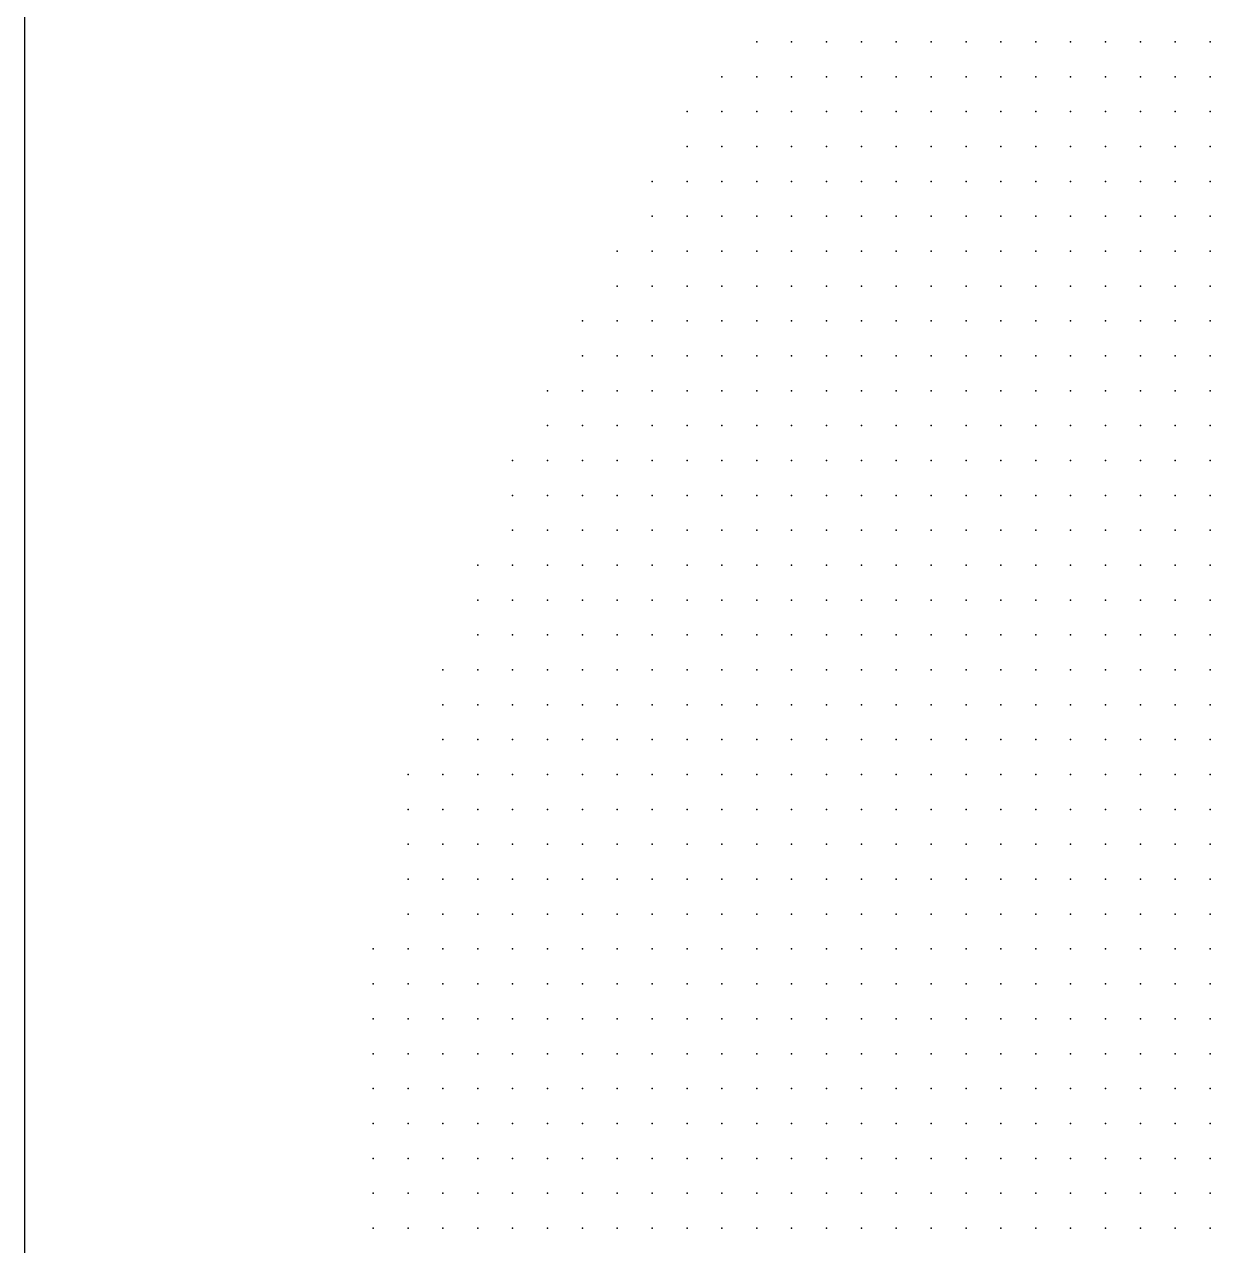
# Model space of a CAD drawing. Header units: millimetres. Extents: x 2848 to 6961, y 1568 to 7914.
# Drawn here: x 4048.28 to 4082.78, y 1649.79 to 1684.79 of the extents above; entities that cross this region are included whole.
import ezdxf

# ---------------------------------------------------------------- set-up
doc = ezdxf.new("R2010")
doc.units = ezdxf.units.MM
doc.header["$PDSIZE"] = -2

msp = doc.modelspace()

# ---------------------------------------------------------------- linework, layer by layer
msp.add_lwpolyline([(4048.282, 1580.289), (4188.282, 1580.289), (4188.282, 1720.289), (4048.282, 1720.289)], close=True)
at = {"color": 20, "true_color": 0xf03f37}
for p in [(4069.282, 1684.289), (4070.282, 1684.289), (4071.282, 1684.289), (4072.282, 1684.289), (4073.282, 1684.289), (4074.282, 1684.289), (4075.282, 1684.289), (4076.282, 1684.289), (4077.282, 1684.289), (4078.282, 1684.289), (4079.282, 1684.289), (4080.282, 1684.289), (4081.282, 1684.289), (4082.282, 1684.289), (4070.282, 1683.289), (4071.282, 1683.289), (4072.282, 1683.289), (4073.282, 1683.289), (4074.282, 1683.289), (4075.282, 1683.289), (4076.282, 1683.289), (4077.282, 1683.289), (4078.282, 1683.289), (4079.282, 1683.289), (4080.282, 1683.289), (4081.282, 1683.289), (4082.282, 1683.289), (4074.282, 1682.289), (4075.282, 1682.289), (4076.282, 1682.289), (4077.282, 1682.289), (4078.282, 1682.289), (4079.282, 1682.289), (4080.282, 1682.289), (4081.282, 1682.289), (4082.282, 1682.289), (4074.282, 1681.289), (4075.282, 1681.289), (4076.282, 1681.289), (4077.282, 1681.289), (4078.282, 1681.289), (4079.282, 1681.289), (4080.282, 1681.289), (4081.282, 1681.289), (4082.282, 1681.289), (4073.282, 1680.289), (4074.282, 1680.289), (4075.282, 1680.289), (4076.282, 1680.289), (4077.282, 1680.289), (4078.282, 1680.289), (4079.282, 1680.289), (4080.282, 1680.289), (4081.282, 1680.289), (4082.282, 1680.289), (4074.282, 1679.289), (4075.282, 1679.289), (4076.282, 1679.289), (4077.282, 1679.289), (4078.282, 1679.289), (4079.282, 1679.289), (4080.282, 1679.289), (4081.282, 1679.289), (4082.282, 1679.289), (4074.282, 1678.289), (4075.282, 1678.289), (4076.282, 1678.289), (4077.282, 1678.289), (4078.282, 1678.289), (4079.282, 1678.289), (4080.282, 1678.289), (4081.282, 1678.289), (4082.282, 1678.289), (4075.282, 1677.289), (4076.282, 1677.289), (4078.282, 1677.289), (4082.282, 1677.289), (4077.282, 1676.289), (4078.282, 1676.289), (4082.282, 1676.289), (4078.282, 1675.289), (4080.282, 1675.289), (4081.282, 1675.289), (4082.282, 1675.289), (4079.282, 1674.289), (4082.282, 1674.289), (4080.282, 1673.289), (4082.282, 1673.289), (4080.282, 1672.289), (4081.282, 1672.289), (4082.282, 1672.289), (4082.282, 1671.289), (4082.282, 1670.289)]:
    msp.add_point(p, dxfattribs=at)
at = {"color": 11, "true_color": 0xe88f7f}
msp.add_point((4068.282, 1683.289), dxfattribs=at)
at = {"color": 20, "true_color": 0xf02f26}
msp.add_point((4069.282, 1683.289), dxfattribs=at)
at = {"color": 93, "true_color": 0x61bc5c}
for p in [(4067.282, 1682.289), (4067.282, 1681.289), (4066.282, 1680.289), (4067.282, 1680.289), (4066.282, 1679.289), (4067.282, 1679.289), (4065.282, 1678.289), (4066.282, 1678.289), (4067.282, 1678.289), (4065.282, 1677.289), (4066.282, 1677.289), (4067.282, 1677.289), (4068.282, 1677.289), (4064.282, 1676.289), (4065.282, 1676.289), (4066.282, 1676.289), (4067.282, 1676.289), (4069.282, 1676.289), (4064.282, 1675.289), (4065.282, 1675.289), (4066.282, 1675.289), (4067.282, 1675.289), (4063.282, 1674.289), (4064.282, 1674.289), (4065.282, 1674.289), (4066.282, 1674.289), (4067.282, 1674.289), (4068.282, 1674.289), (4069.282, 1674.289), (4070.282, 1674.289), (4063.282, 1673.289), (4064.282, 1673.289), (4065.282, 1673.289), (4066.282, 1673.289), (4067.282, 1673.289), (4069.282, 1673.289), (4070.282, 1673.289), (4062.282, 1672.289), (4063.282, 1672.289), (4064.282, 1672.289), (4065.282, 1672.289), (4066.282, 1672.289), (4067.282, 1672.289), (4068.282, 1672.289), (4069.282, 1672.289), (4062.282, 1671.289), (4063.282, 1671.289), (4064.282, 1671.289), (4065.282, 1671.289), (4066.282, 1671.289), (4067.282, 1671.289), (4069.282, 1671.289), (4070.282, 1671.289), (4071.282, 1671.289), (4062.282, 1670.289), (4063.282, 1670.289), (4064.282, 1670.289), (4065.282, 1670.289), (4066.282, 1670.289), (4067.282, 1670.289), (4068.282, 1670.289), (4070.282, 1670.289), (4071.282, 1670.289), (4061.282, 1669.289), (4062.282, 1669.289), (4063.282, 1669.289), (4064.282, 1669.289), (4065.282, 1669.289), (4066.282, 1669.289), (4067.282, 1669.289), (4068.282, 1669.289), (4069.282, 1669.289), (4070.282, 1669.289), (4071.282, 1669.289), (4072.282, 1669.289), (4073.282, 1669.289), (4061.282, 1668.289), (4062.282, 1668.289), (4063.282, 1668.289), (4064.282, 1668.289), (4065.282, 1668.289), (4066.282, 1668.289), (4067.282, 1668.289), (4068.282, 1668.289), (4069.282, 1668.289), (4070.282, 1668.289), (4071.282, 1668.289), (4072.282, 1668.289), (4073.282, 1668.289), (4061.282, 1667.289), (4062.282, 1667.289), (4063.282, 1667.289), (4064.282, 1667.289), (4065.282, 1667.289), (4066.282, 1667.289), (4067.282, 1667.289), (4068.282, 1667.289), (4069.282, 1667.289), (4070.282, 1667.289), (4071.282, 1667.289), (4072.282, 1667.289), (4073.282, 1667.289), (4060.282, 1666.289), (4061.282, 1666.289), (4062.282, 1666.289), (4063.282, 1666.289), (4064.282, 1666.289), (4065.282, 1666.289), (4066.282, 1666.289), (4067.282, 1666.289), (4068.282, 1666.289), (4069.282, 1666.289), (4070.282, 1666.289), (4071.282, 1666.289), (4072.282, 1666.289), (4073.282, 1666.289), (4074.282, 1666.289), (4075.282, 1666.289), (4060.282, 1665.289), (4061.282, 1665.289), (4062.282, 1665.289), (4063.282, 1665.289), (4064.282, 1665.289), (4065.282, 1665.289), (4066.282, 1665.289), (4067.282, 1665.289), (4068.282, 1665.289), (4069.282, 1665.289), (4070.282, 1665.289), (4071.282, 1665.289), (4072.282, 1665.289), (4073.282, 1665.289), (4074.282, 1665.289), (4060.282, 1664.289), (4061.282, 1664.289), (4062.282, 1664.289), (4063.282, 1664.289), (4064.282, 1664.289), (4065.282, 1664.289), (4066.282, 1664.289), (4067.282, 1664.289), (4068.282, 1664.289), (4069.282, 1664.289), (4070.282, 1664.289), (4071.282, 1664.289), (4072.282, 1664.289), (4073.282, 1664.289), (4075.282, 1664.289), (4076.282, 1664.289), (4059.282, 1663.289), (4060.282, 1663.289), (4061.282, 1663.289), (4062.282, 1663.289), (4063.282, 1663.289), (4064.282, 1663.289), (4065.282, 1663.289), (4066.282, 1663.289), (4067.282, 1663.289), (4068.282, 1663.289), (4069.282, 1663.289), (4070.282, 1663.289), (4071.282, 1663.289), (4072.282, 1663.289), (4073.282, 1663.289), (4074.282, 1663.289), (4059.282, 1662.289), (4060.282, 1662.289), (4061.282, 1662.289), (4062.282, 1662.289), (4063.282, 1662.289), (4064.282, 1662.289), (4065.282, 1662.289), (4066.282, 1662.289), (4067.282, 1662.289), (4068.282, 1662.289), (4069.282, 1662.289), (4070.282, 1662.289), (4071.282, 1662.289), (4072.282, 1662.289), (4073.282, 1662.289), (4076.282, 1662.289), (4059.282, 1661.289), (4060.282, 1661.289), (4061.282, 1661.289), (4062.282, 1661.289), (4063.282, 1661.289), (4064.282, 1661.289), (4065.282, 1661.289), (4066.282, 1661.289), (4067.282, 1661.289), (4068.282, 1661.289), (4069.282, 1661.289), (4070.282, 1661.289), (4071.282, 1661.289), (4072.282, 1661.289), (4073.282, 1661.289), (4074.282, 1661.289), (4075.282, 1661.289), (4076.282, 1661.289), (4059.282, 1660.289), (4060.282, 1660.289), (4061.282, 1660.289), (4062.282, 1660.289), (4063.282, 1660.289), (4064.282, 1660.289), (4065.282, 1660.289), (4066.282, 1660.289), (4067.282, 1660.289), (4068.282, 1660.289), (4069.282, 1660.289), (4070.282, 1660.289), (4071.282, 1660.289), (4072.282, 1660.289), (4073.282, 1660.289), (4074.282, 1660.289), (4059.282, 1659.289), (4060.282, 1659.289), (4061.282, 1659.289), (4062.282, 1659.289), (4063.282, 1659.289), (4064.282, 1659.289), (4065.282, 1659.289), (4066.282, 1659.289), (4067.282, 1659.289), (4068.282, 1659.289), (4069.282, 1659.289), (4070.282, 1659.289), (4071.282, 1659.289), (4072.282, 1659.289), (4073.282, 1659.289), (4074.282, 1659.289), (4075.282, 1659.289), (4076.282, 1659.289), (4078.282, 1659.289), (4079.282, 1659.289), (4058.282, 1658.289), (4059.282, 1658.289), (4060.282, 1658.289), (4061.282, 1658.289), (4062.282, 1658.289), (4063.282, 1658.289), (4064.282, 1658.289), (4065.282, 1658.289), (4066.282, 1658.289), (4067.282, 1658.289), (4068.282, 1658.289), (4069.282, 1658.289), (4070.282, 1658.289), (4071.282, 1658.289), (4072.282, 1658.289), (4073.282, 1658.289), (4074.282, 1658.289), (4076.282, 1658.289), (4078.282, 1658.289), (4058.282, 1657.289), (4059.282, 1657.289), (4060.282, 1657.289), (4061.282, 1657.289), (4062.282, 1657.289), (4063.282, 1657.289), (4064.282, 1657.289), (4065.282, 1657.289), (4066.282, 1657.289), (4067.282, 1657.289), (4068.282, 1657.289), (4069.282, 1657.289), (4070.282, 1657.289), (4071.282, 1657.289), (4072.282, 1657.289), (4073.282, 1657.289), (4074.282, 1657.289), (4075.282, 1657.289), (4076.282, 1657.289), (4077.282, 1657.289), (4078.282, 1657.289), (4058.282, 1656.289), (4059.282, 1656.289), (4060.282, 1656.289), (4061.282, 1656.289), (4062.282, 1656.289), (4063.282, 1656.289), (4064.282, 1656.289), (4065.282, 1656.289), (4066.282, 1656.289), (4067.282, 1656.289), (4068.282, 1656.289), (4069.282, 1656.289), (4070.282, 1656.289), (4071.282, 1656.289), (4072.282, 1656.289), (4073.282, 1656.289), (4074.282, 1656.289), (4075.282, 1656.289), (4076.282, 1656.289), (4079.282, 1656.289), (4058.282, 1655.289), (4059.282, 1655.289), (4060.282, 1655.289), (4061.282, 1655.289), (4062.282, 1655.289), (4063.282, 1655.289), (4064.282, 1655.289), (4065.282, 1655.289), (4066.282, 1655.289), (4067.282, 1655.289), (4068.282, 1655.289), (4069.282, 1655.289), (4070.282, 1655.289), (4071.282, 1655.289), (4072.282, 1655.289), (4073.282, 1655.289), (4075.282, 1655.289), (4079.282, 1655.289), (4058.282, 1654.289), (4059.282, 1654.289), (4060.282, 1654.289), (4061.282, 1654.289), (4062.282, 1654.289), (4063.282, 1654.289), (4064.282, 1654.289), (4065.282, 1654.289), (4066.282, 1654.289), (4067.282, 1654.289), (4068.282, 1654.289), (4069.282, 1654.289), (4070.282, 1654.289), (4071.282, 1654.289), (4072.282, 1654.289), (4073.282, 1654.289), (4075.282, 1654.289), (4076.282, 1654.289), (4077.282, 1654.289), (4058.282, 1653.289), (4059.282, 1653.289), (4060.282, 1653.289), (4061.282, 1653.289), (4062.282, 1653.289), (4063.282, 1653.289), (4064.282, 1653.289), (4065.282, 1653.289), (4066.282, 1653.289), (4067.282, 1653.289), (4068.282, 1653.289), (4069.282, 1653.289), (4070.282, 1653.289), (4071.282, 1653.289), (4072.282, 1653.289), (4073.282, 1653.289), (4074.282, 1653.289), (4075.282, 1653.289), (4076.282, 1653.289), (4077.282, 1653.289), (4078.282, 1653.289), (4079.282, 1653.289), (4080.282, 1653.289), (4081.282, 1653.289), (4082.282, 1653.289), (4058.282, 1652.289), (4059.282, 1652.289), (4060.282, 1652.289), (4061.282, 1652.289), (4062.282, 1652.289), (4063.282, 1652.289), (4064.282, 1652.289), (4065.282, 1652.289), (4066.282, 1652.289), (4067.282, 1652.289), (4068.282, 1652.289), (4069.282, 1652.289), (4070.282, 1652.289), (4071.282, 1652.289), (4072.282, 1652.289), (4073.282, 1652.289), (4074.282, 1652.289), (4075.282, 1652.289), (4076.282, 1652.289), (4077.282, 1652.289), (4078.282, 1652.289), (4079.282, 1652.289), (4080.282, 1652.289), (4081.282, 1652.289), (4058.282, 1651.289), (4059.282, 1651.289), (4060.282, 1651.289), (4061.282, 1651.289), (4062.282, 1651.289), (4063.282, 1651.289), (4064.282, 1651.289), (4065.282, 1651.289), (4066.282, 1651.289), (4067.282, 1651.289), (4068.282, 1651.289), (4069.282, 1651.289), (4070.282, 1651.289), (4071.282, 1651.289), (4072.282, 1651.289), (4073.282, 1651.289), (4074.282, 1651.289), (4075.282, 1651.289), (4076.282, 1651.289), (4077.282, 1651.289), (4078.282, 1651.289), (4079.282, 1651.289), (4080.282, 1651.289), (4081.282, 1651.289), (4058.282, 1650.289), (4059.282, 1650.289), (4060.282, 1650.289), (4061.282, 1650.289), (4062.282, 1650.289), (4063.282, 1650.289), (4064.282, 1650.289), (4065.282, 1650.289), (4066.282, 1650.289), (4067.282, 1650.289), (4068.282, 1650.289), (4069.282, 1650.289), (4070.282, 1650.289), (4071.282, 1650.289), (4072.282, 1650.289), (4073.282, 1650.289), (4074.282, 1650.289), (4075.282, 1650.289), (4076.282, 1650.289), (4077.282, 1650.289), (4078.282, 1650.289), (4079.282, 1650.289), (4080.282, 1650.289), (4081.282, 1650.289), (4082.282, 1650.289)]:
    msp.add_point(p, dxfattribs=at)
at = {"color": 75, "true_color": 0x799c4a}
msp.add_point((4068.282, 1682.289), dxfattribs=at)
at = {"color": 20, "true_color": 0xef3e38}
msp.add_point((4069.282, 1682.289), dxfattribs=at)
at = {"color": 20, "true_color": 0xef4138}
msp.add_point((4070.282, 1682.289), dxfattribs=at)
at = {"color": 20, "true_color": 0xf03f35}
msp.add_point((4071.282, 1682.289), dxfattribs=at)
at = {"color": 20, "true_color": 0xef3e36}
for p in [(4072.282, 1682.289), (4073.282, 1682.289), (4079.282, 1675.289)]:
    msp.add_point(p, dxfattribs=at)
at = {"color": 93, "true_color": 0x4fc358}
msp.add_point((4068.282, 1681.289), dxfattribs=at)
at = {"color": 35, "true_color": 0xb06d43}
msp.add_point((4069.282, 1681.289), dxfattribs=at)
at = {"color": 20, "true_color": 0xf33332}
msp.add_point((4070.282, 1681.289), dxfattribs=at)
at = {"color": 20, "true_color": 0xef4337}
msp.add_point((4071.282, 1681.289), dxfattribs=at)
at = {"color": 20, "true_color": 0xee4035}
msp.add_point((4072.282, 1681.289), dxfattribs=at)
at = {"color": 20, "true_color": 0xf13e39}
msp.add_point((4073.282, 1681.289), dxfattribs=at)
at = {"color": 93, "true_color": 0x60c05e}
msp.add_point((4068.282, 1680.289), dxfattribs=at)
at = {"color": 75, "true_color": 0x6cb158}
msp.add_point((4069.282, 1680.289), dxfattribs=at)
at = {"color": 22, "true_color": 0xd84032}
msp.add_point((4070.282, 1680.289), dxfattribs=at)
at = {"color": 20, "true_color": 0xec3a36}
msp.add_point((4071.282, 1680.289), dxfattribs=at)
at = {"color": 20, "true_color": 0xf14038}
for p in [(4072.282, 1680.289), (4079.282, 1676.289)]:
    msp.add_point(p, dxfattribs=at)
at = {"color": 93, "true_color": 0x69ba5d}
msp.add_point((4068.282, 1679.289), dxfattribs=at)
at = {"color": 93, "true_color": 0x56c55e}
msp.add_point((4069.282, 1679.289), dxfattribs=at)
at = {"color": 45, "true_color": 0x9a8148}
msp.add_point((4070.282, 1679.289), dxfattribs=at)
at = {"color": 20, "true_color": 0xe83030}
msp.add_point((4071.282, 1679.289), dxfattribs=at)
at = {"color": 20, "true_color": 0xe84037}
for p in [(4072.282, 1679.289), (4076.282, 1675.289)]:
    msp.add_point(p, dxfattribs=at)
at = {"color": 20, "true_color": 0xf03f39}
for p in [(4073.282, 1679.289), (4079.282, 1677.289), (4081.282, 1671.289)]:
    msp.add_point(p, dxfattribs=at)
at = {"color": 93, "true_color": 0x5fbd5c}
for p in [(4068.282, 1678.289), (4069.282, 1675.289), (4068.282, 1671.289), (4073.282, 1671.289), (4069.282, 1670.289), (4072.282, 1670.289), (4074.282, 1667.289), (4074.282, 1664.289), (4075.282, 1662.289), (4077.282, 1662.289), (4076.282, 1660.289), (4078.282, 1660.289), (4077.282, 1658.289), (4078.282, 1656.289), (4074.282, 1654.289), (4078.282, 1654.289), (4080.282, 1654.289)]:
    msp.add_point(p, dxfattribs=at)
at = {"color": 93, "true_color": 0x62bd5e}
msp.add_point((4069.282, 1678.289), dxfattribs=at)
at = {"color": 93, "true_color": 0x60bb5b}
for p in [(4070.282, 1678.289), (4068.282, 1673.289), (4071.282, 1672.289), (4072.282, 1671.289), (4077.282, 1661.289), (4076.282, 1655.289), (4078.282, 1655.289), (4080.282, 1655.289)]:
    msp.add_point(p, dxfattribs=at)
at = {"color": 13, "true_color": 0xcc4e38}
msp.add_point((4071.282, 1678.289), dxfattribs=at)
at = {"color": 22, "true_color": 0xe2352e}
msp.add_point((4072.282, 1678.289), dxfattribs=at)
at = {"color": 20, "true_color": 0xea3f35}
msp.add_point((4073.282, 1678.289), dxfattribs=at)
at = {"color": 93, "true_color": 0x63ba5b}
for p in [(4069.282, 1677.289), (4074.282, 1669.289), (4076.282, 1665.289), (4077.282, 1663.289), (4078.282, 1662.289), (4082.282, 1655.289)]:
    msp.add_point(p, dxfattribs=at)
at = {"color": 93, "true_color": 0x5ac25f}
for p in [(4070.282, 1677.289), (4074.282, 1670.289)]:
    msp.add_point(p, dxfattribs=at)
at = {"color": 65, "true_color": 0x889550}
msp.add_point((4071.282, 1677.289), dxfattribs=at)
at = {"color": 22, "true_color": 0xe5332f}
for p in [(4072.282, 1677.289), (4076.282, 1671.289), (4080.282, 1664.289)]:
    msp.add_point(p, dxfattribs=at)
at = {"color": 22, "true_color": 0xdd3c32}
for p in [(4073.282, 1677.289), (4076.282, 1672.289), (4079.282, 1667.289), (4080.282, 1665.289), (4081.282, 1664.289)]:
    msp.add_point(p, dxfattribs=at)
at = {"color": 20, "true_color": 0xea3d36}
for p in [(4074.282, 1677.289), (4077.282, 1674.289), (4079.282, 1672.289), (4080.282, 1671.289)]:
    msp.add_point(p, dxfattribs=at)
at = {"color": 20, "true_color": 0xf13e37}
for p in [(4077.282, 1677.289), (4081.282, 1677.289), (4081.282, 1676.289), (4078.282, 1674.289), (4079.282, 1673.289)]:
    msp.add_point(p, dxfattribs=at)
at = {"color": 20, "true_color": 0xf1403a}
msp.add_point((4080.282, 1677.289), dxfattribs=at)
at = {"color": 93, "true_color": 0x62bc5c}
for p in [(4068.282, 1676.289), (4070.282, 1675.289), (4074.282, 1668.289), (4075.282, 1665.289), (4075.282, 1663.289), (4076.282, 1663.289), (4074.282, 1662.289), (4078.282, 1661.289), (4080.282, 1659.289), (4079.282, 1658.289), (4077.282, 1656.289), (4080.282, 1656.289), (4074.282, 1655.289), (4079.282, 1654.289), (4082.282, 1654.289), (4082.282, 1651.289)]:
    msp.add_point(p, dxfattribs=at)
at = {"color": 93, "true_color": 0x62bb5d}
msp.add_point((4070.282, 1676.289), dxfattribs=at)
at = {"color": 93, "true_color": 0x5dc360}
msp.add_point((4071.282, 1676.289), dxfattribs=at)
at = {"color": 25, "true_color": 0xb9603e}
msp.add_point((4072.282, 1676.289), dxfattribs=at)
at = {"color": 22, "true_color": 0xe5322e}
msp.add_point((4073.282, 1676.289), dxfattribs=at)
at = {"color": 22, "true_color": 0xde3c31}
msp.add_point((4074.282, 1676.289), dxfattribs=at)
at = {"color": 20, "true_color": 0xeb3e37}
for p in [(4075.282, 1676.289), (4081.282, 1670.289)]:
    msp.add_point(p, dxfattribs=at)
at = {"color": 20, "true_color": 0xf33e37}
msp.add_point((4076.282, 1676.289), dxfattribs=at)
at = {"color": 20, "true_color": 0xed4137}
msp.add_point((4080.282, 1676.289), dxfattribs=at)
at = {"color": 93, "true_color": 0x60be5d}
msp.add_point((4068.282, 1675.289), dxfattribs=at)
at = {"color": 93, "true_color": 0x5dc15f}
msp.add_point((4071.282, 1675.289), dxfattribs=at)
at = {"color": 75, "true_color": 0x75a655}
msp.add_point((4072.282, 1675.289), dxfattribs=at)
at = {"color": 22, "true_color": 0xdf3b32}
for p in [(4073.282, 1675.289), (4078.282, 1671.289), (4078.282, 1668.289)]:
    msp.add_point(p, dxfattribs=at)
at = {"color": 22, "true_color": 0xde3a31}
for p in [(4074.282, 1675.289), (4075.282, 1675.289), (4077.282, 1673.289), (4077.282, 1672.289), (4077.282, 1671.289), (4078.282, 1670.289), (4079.282, 1670.289), (4080.282, 1670.289), (4079.282, 1669.289), (4081.282, 1669.289), (4080.282, 1668.289), (4081.282, 1668.289), (4081.282, 1667.289), (4081.282, 1666.289), (4082.282, 1666.289), (4081.282, 1665.289), (4082.282, 1665.289), (4082.282, 1664.289), (4082.282, 1663.289)]:
    msp.add_point(p, dxfattribs=at)
at = {"color": 20, "true_color": 0xf33d39}
msp.add_point((4077.282, 1675.289), dxfattribs=at)
at = {"color": 93, "true_color": 0x63ba5c}
msp.add_point((4071.282, 1674.289), dxfattribs=at)
at = {"color": 93, "true_color": 0x59c560}
msp.add_point((4072.282, 1674.289), dxfattribs=at)
at = {"color": 35, "true_color": 0xa77544}
msp.add_point((4073.282, 1674.289), dxfattribs=at)
at = {"color": 20, "true_color": 0xe8302e}
for p in [(4074.282, 1674.289), (4081.282, 1662.289), (4082.282, 1660.289)]:
    msp.add_point(p, dxfattribs=at)
at = {"color": 22, "true_color": 0xde3b32}
msp.add_point((4075.282, 1674.289), dxfattribs=at)
at = {"color": 22, "true_color": 0xe03931}
for p in [(4076.282, 1674.289), (4079.282, 1668.289), (4080.282, 1667.289)]:
    msp.add_point(p, dxfattribs=at)
at = {"color": 20, "true_color": 0xf03d36}
msp.add_point((4080.282, 1674.289), dxfattribs=at)
at = {"color": 20, "true_color": 0xee4037}
for p in [(4081.282, 1674.289), (4081.282, 1673.289)]:
    msp.add_point(p, dxfattribs=at)
at = {"color": 93, "true_color": 0x62bd5d}
for p in [(4071.282, 1673.289), (4077.282, 1660.289), (4080.282, 1657.289), (4077.282, 1655.289), (4082.282, 1652.289)]:
    msp.add_point(p, dxfattribs=at)
at = {"color": 93, "true_color": 0x5fbf5d}
for p in [(4072.282, 1673.289), (4075.282, 1668.289)]:
    msp.add_point(p, dxfattribs=at)
at = {"color": 93, "true_color": 0x67b65a}
msp.add_point((4073.282, 1673.289), dxfattribs=at)
at = {"color": 22, "true_color": 0xd34434}
msp.add_point((4074.282, 1673.289), dxfattribs=at)
at = {"color": 22, "true_color": 0xe33831}
for p in [(4075.282, 1673.289), (4080.282, 1663.289)]:
    msp.add_point(p, dxfattribs=at)
at = {"color": 22, "true_color": 0xdc3b31}
msp.add_point((4076.282, 1673.289), dxfattribs=at)
at = {"color": 20, "true_color": 0xe93c35}
msp.add_point((4078.282, 1673.289), dxfattribs=at)
at = {"color": 93, "true_color": 0x63bd5d}
for p in [(4070.282, 1672.289), (4075.282, 1658.289)]:
    msp.add_point(p, dxfattribs=at)
at = {"color": 93, "true_color": 0x64b95b}
for p in [(4072.282, 1672.289), (4075.282, 1667.289), (4080.282, 1658.289)]:
    msp.add_point(p, dxfattribs=at)
at = {"color": 93, "true_color": 0x5ac45f}
for p in [(4073.282, 1672.289), (4075.282, 1669.289)]:
    msp.add_point(p, dxfattribs=at)
at = {"color": 45, "true_color": 0x93894c}
msp.add_point((4074.282, 1672.289), dxfattribs=at)
at = {"color": 22, "true_color": 0xe6302d}
msp.add_point((4075.282, 1672.289), dxfattribs=at)
at = {"color": 22, "true_color": 0xdd392f}
msp.add_point((4078.282, 1672.289), dxfattribs=at)
at = {"color": 93, "true_color": 0x5fbf5e}
msp.add_point((4074.282, 1671.289), dxfattribs=at)
at = {"color": 13, "true_color": 0xc5563b}
msp.add_point((4075.282, 1671.289), dxfattribs=at)
at = {"color": 22, "true_color": 0xdd3a31}
for p in [(4079.282, 1671.289), (4077.282, 1670.289), (4078.282, 1669.289), (4080.282, 1669.289), (4082.282, 1668.289), (4082.282, 1667.289), (4080.282, 1666.289), (4081.282, 1663.289)]:
    msp.add_point(p, dxfattribs=at)
at = {"color": 93, "true_color": 0x63ba59}
msp.add_point((4073.282, 1670.289), dxfattribs=at)
at = {"color": 65, "true_color": 0x819b51}
msp.add_point((4075.282, 1670.289), dxfattribs=at)
at = {"color": 22, "true_color": 0xe3362f}
msp.add_point((4076.282, 1670.289), dxfattribs=at)
at = {"color": 25, "true_color": 0xb4663f}
msp.add_point((4076.282, 1669.289), dxfattribs=at)
at = {"color": 20, "true_color": 0xe8322f}
msp.add_point((4077.282, 1669.289), dxfattribs=at)
at = {"color": 20, "true_color": 0xeb3d36}
msp.add_point((4082.282, 1669.289), dxfattribs=at)
at = {"color": 75, "true_color": 0x6fad57}
msp.add_point((4076.282, 1668.289), dxfattribs=at)
at = {"color": 22, "true_color": 0xd93d31}
msp.add_point((4077.282, 1668.289), dxfattribs=at)
at = {"color": 93, "true_color": 0x57c860}
msp.add_point((4076.282, 1667.289), dxfattribs=at)
at = {"color": 35, "true_color": 0xa37947}
msp.add_point((4077.282, 1667.289), dxfattribs=at)
at = {"color": 20, "true_color": 0xe82f2d}
msp.add_point((4078.282, 1667.289), dxfattribs=at)
at = {"color": 93, "true_color": 0x5ebc5b}
for p in [(4076.282, 1666.289), (4079.282, 1657.289)]:
    msp.add_point(p, dxfattribs=at)
at = {"color": 93, "true_color": 0x68b95c}
msp.add_point((4077.282, 1666.289), dxfattribs=at)
at = {"color": 13, "true_color": 0xce4936}
msp.add_point((4078.282, 1666.289), dxfattribs=at)
at = {"color": 22, "true_color": 0xe23730}
for p in [(4079.282, 1666.289), (4082.282, 1661.289)]:
    msp.add_point(p, dxfattribs=at)
at = {"color": 93, "true_color": 0x57c65f}
msp.add_point((4077.282, 1665.289), dxfattribs=at)
at = {"color": 65, "true_color": 0x8d904d}
msp.add_point((4078.282, 1665.289), dxfattribs=at)
at = {"color": 22, "true_color": 0xe4312d}
msp.add_point((4079.282, 1665.289), dxfattribs=at)
at = {"color": 93, "true_color": 0x64bb5c}
msp.add_point((4077.282, 1664.289), dxfattribs=at)
at = {"color": 93, "true_color": 0x5dc15e}
for p in [(4078.282, 1664.289), (4082.282, 1656.289)]:
    msp.add_point(p, dxfattribs=at)
at = {"color": 25, "true_color": 0xc0583b}
msp.add_point((4079.282, 1664.289), dxfattribs=at)
at = {"color": 93, "true_color": 0x5cc25e}
for p in [(4078.282, 1663.289), (4082.282, 1657.289)]:
    msp.add_point(p, dxfattribs=at)
at = {"color": 65, "true_color": 0x7ca153}
msp.add_point((4079.282, 1663.289), dxfattribs=at)
at = {"color": 93, "true_color": 0x5ac660}
msp.add_point((4079.282, 1662.289), dxfattribs=at)
at = {"color": 35, "true_color": 0xae6d43}
msp.add_point((4080.282, 1662.289), dxfattribs=at)
at = {"color": 22, "true_color": 0xde3b34}
msp.add_point((4082.282, 1662.289), dxfattribs=at)
at = {"color": 93, "true_color": 0x5ec05d}
msp.add_point((4079.282, 1661.289), dxfattribs=at)
at = {"color": 75, "true_color": 0x6bb158}
msp.add_point((4080.282, 1661.289), dxfattribs=at)
at = {"color": 22, "true_color": 0xd93f33}
msp.add_point((4081.282, 1661.289), dxfattribs=at)
at = {"color": 93, "true_color": 0x61bb5b}
for p in [(4075.282, 1660.289), (4077.282, 1659.289)]:
    msp.add_point(p, dxfattribs=at)
at = {"color": 93, "true_color": 0x62b95a}
msp.add_point((4079.282, 1660.289), dxfattribs=at)
at = {"color": 93, "true_color": 0x56c75f}
msp.add_point((4080.282, 1660.289), dxfattribs=at)
at = {"color": 45, "true_color": 0x9a8149}
msp.add_point((4081.282, 1660.289), dxfattribs=at)
at = {"color": 93, "true_color": 0x61bc5d}
for p in [(4081.282, 1659.289), (4081.282, 1654.289)]:
    msp.add_point(p, dxfattribs=at)
at = {"color": 13, "true_color": 0xcc4f39}
msp.add_point((4082.282, 1659.289), dxfattribs=at)
at = {"color": 93, "true_color": 0x58c45f}
msp.add_point((4081.282, 1658.289), dxfattribs=at)
at = {"color": 65, "true_color": 0x869550}
msp.add_point((4082.282, 1658.289), dxfattribs=at)
at = {"color": 93, "true_color": 0x60bb5c}
msp.add_point((4081.282, 1657.289), dxfattribs=at)
at = {"color": 93, "true_color": 0x64bb5d}
msp.add_point((4081.282, 1656.289), dxfattribs=at)
at = {"color": 93, "true_color": 0x5ebc5c}
msp.add_point((4081.282, 1655.289), dxfattribs=at)

doc.saveas('drawing.dxf')
